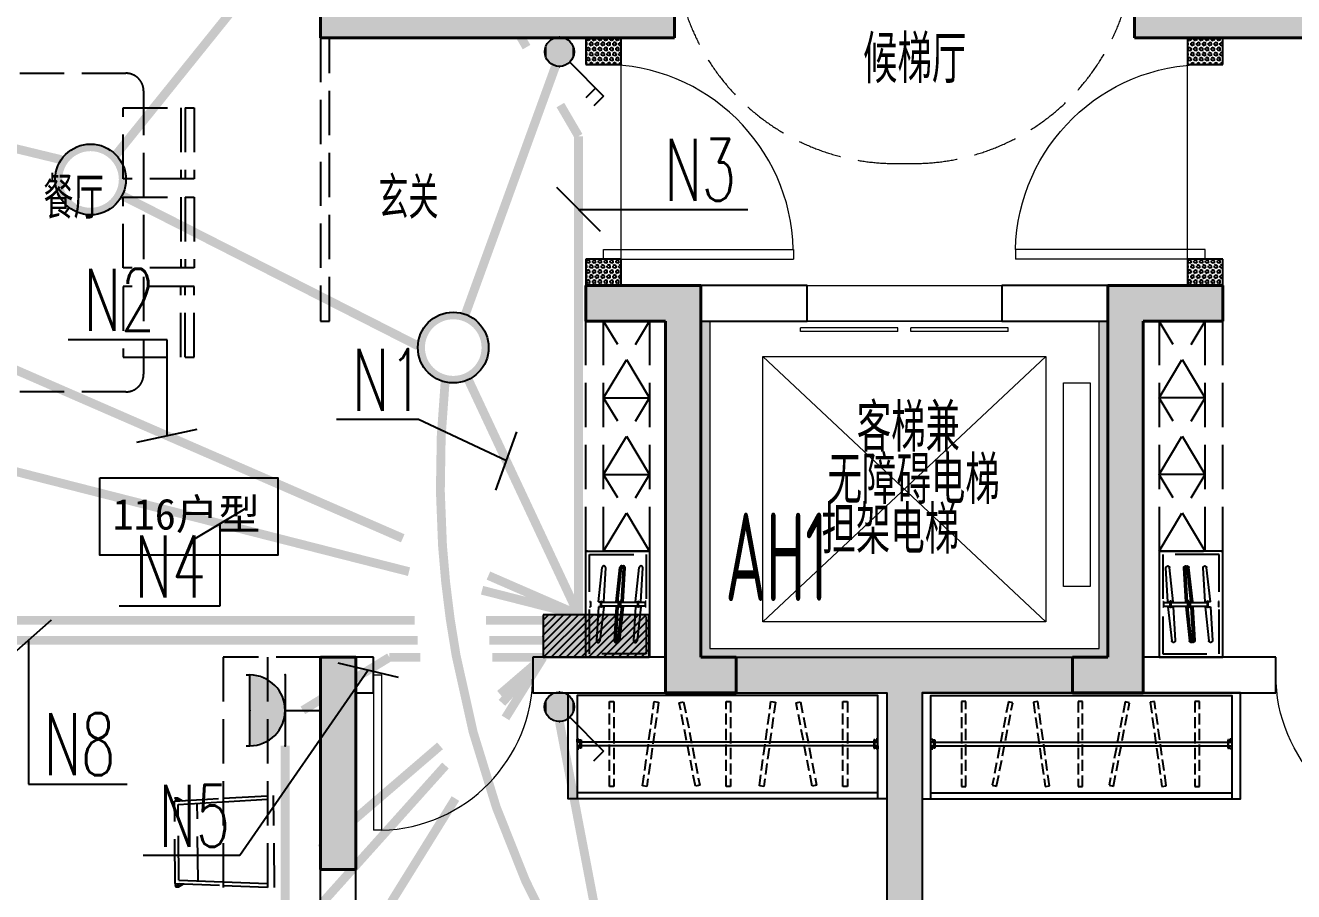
# Model space of a CAD drawing. Extents: x 3753737 to 4713801, y -857380 to 24339.
# Drawn here: x 4216645 to 4223813, y -734447 to -729552 of the extents above; entities that cross this region are included whole.
import ezdxf
from ezdxf.enums import TextEntityAlignment as Align

# ---------------------------------------------------------------- set-up
doc = ezdxf.new("R2010")
doc.units = 0
doc.header["$LTSCALE"] = 1000
doc.header["$MEASUREMENT"] = 0
for name, pattern in [('3.5方案汇报，与郭总、侯月琴确定户型_t8$0$高层_t8$0$DASH', [0.35, 0.25, -0.1]), ('A户型$0$DASH', [0.35, 0.25, -0.1]), ('DASH', [0.35, 0.25, -0.1])]:
    doc.linetypes.add(name, pattern=pattern)
doc.layers.get('0').update_dxf_attribs({"linetype": 'CONTINUOUS'})
for name, color, linetype in [('!!电气', 1, 'CONTINUOUS'), ('3.5方案汇报，与郭总、侯月琴确定户型_t8$0$高层_t8$0$LS-家具-LB', 8, 'CONTINUOUS'), ('5fur', 175, 'CONTINUOUS'), ('DIM-照明', 7, 'CONTINUOUS'), ('EQUIP-插座', 3, 'CONTINUOUS'), ('EQUIP-照明', 3, 'CONTINUOUS'), ('EQUIP-箱柜', 3, 'CONTINUOUS'), ('LS-家具-LB', 8, 'CONTINUOUS'), ('TEL_TEXT', 7, 'CONTINUOUS'), ('WALL', 252, 'CONTINUOUS'), ('WIRE-照明', 2, 'CONTINUOUS'), ('保温', 6, 'CONTINUOUS')]:
    doc.layers.add(name, color=color, linetype=linetype)
for name, color, linetype, lineweight in [('3.5方案汇报，与郭总、侯月琴确定户型_t8$0$STAIR', 2, 'CONTINUOUS', 18), ('COLUMN', 252, 'CONTINUOUS', 40), ('PUB_HATCH', 8, 'CONTINUOUS', 9), ('PUB_TEXT', 7, 'CONTINUOUS', 20), ('STAIR', 252, 'CONTINUOUS', 20), ('WINDOW', 146, 'CONTINUOUS', 20), ('填充', 251, 'CONTINUOUS', 5)]:
    doc.layers.add(name, color=color, linetype=linetype, lineweight=lineweight)
doc.styles.add('_TCH_LABEL', font='COMPLEX', dxfattribs={"bigfont": 'GBCBIG'})
doc.styles.add('_TEL_DIM', font='SIMPLEX', dxfattribs={"width": 0.8, "height": 3.5, "bigfont": 'HZTXT'})
doc.styles.get("Standard").update_dxf_attribs({"font": 'gbenor.shx', "bigfont": 'gbcbig.shx'})
doc.styles.add('黑体', font='simhei.ttf')
pattern_1 = [(90, (0, 0), (-16.49778, 1e-15), [9.525, -19.05]), (210, (0, 0), (8.24889, -14.2874966), [9.525, -19.05]), (150, (6e-16, 9.525), (-8.24889, -14.2874966), [9.525, -19.05])]

# ---------------------------------------------------------------- blocks, each defined once
blk = doc.blocks.new('GFDGFSDFGD')
at = {"layer": 'PUB_HATCH'}
for points in [[(429816.4, 372423.2), (429816.6, 372224), (431816.6, 372224), (431816.6, 372724), (431616.6, 372724), (431616.6, 372424), (430016.6, 372424)], [(436416.8, 372423.2), (436216.6, 372424), (434616.6, 372424), (434616.6, 372724), (434416.6, 372724), (434416.6, 372224), (436416.6, 372224)], [(431966.6, 370823.7), (431316.6, 370823.7), (431316.6, 370623.7), (431766.6, 370623.7), (431766.6, 368523.7), (432166.6, 368523.7), (432166.6, 368723.7), (431966.6, 368723.7)], [(434266.6, 370823.7), (434266.6, 368723.7), (434066.6, 368723.7), (434066.6, 368523.7), (434466.6, 368523.7), (434466.6, 370623.7), (434916.6, 370623.7), (434916.6, 370823.7)], [(429816.6, 368723.7), (429816.6, 367523.7), (430016.6, 367523.7), (430016.6, 368723.7)]]:
    blk.add_hatch(color=256, dxfattribs=at).paths.add_polyline_path(points)
at = {"layer": 'COLUMN', "color": 252}
for p, q in [((431816.6, 372224), (431816.6, 372724)), ((434416.6, 372724), (434416.6, 372224)), ((429816.4, 372423.2), (429816.6, 372224)), ((429816.6, 372224), (431816.6, 372224)), ((434416.6, 372224), (436416.6, 372224)), ((431966.6, 370823.7), (431316.6, 370823.7)), ((431316.6, 370823.7), (431316.6, 370623.7)), ((431966.6, 368723.7), (431966.6, 370823.7)), ((434266.6, 370823.7), (434266.6, 368723.7)), ((434916.6, 370823.7), (434266.6, 370823.7)), ((434916.6, 370623.7), (434916.6, 370823.7)), ((431316.6, 370623.7), (431766.6, 370623.7)), ((431766.6, 370623.7), (431766.6, 368523.7)), ((434466.6, 368523.7), (434466.6, 370623.7)), ((434466.6, 370623.7), (434916.6, 370623.7)), ((429816.6, 368723.7), (429816.6, 367523.7)), ((430016.6, 368723.7), (429816.6, 368723.7)), ((430016.6, 367523.7), (430016.6, 368723.7)), ((432166.6, 368723.7), (431966.6, 368723.7)), ((432166.6, 368523.7), (432166.6, 368723.7)), ((434266.6, 368723.7), (434066.6, 368723.7)), ((434066.6, 368723.7), (434066.6, 368523.7)), ((431766.6, 368523.7), (432166.6, 368523.7)), ((434066.6, 368523.7), (434466.6, 368523.7)), ((429816.6, 367523.7), (430016.6, 367523.7))]:
    blk.add_line(p, q, dxfattribs=at)
blk = doc.blocks.new('GDFGDGRD')
at = {"layer": '保温', "linetype": 'Continuous', "ltscale": 10}
h = blk.add_hatch(dxfattribs=at)
h.set_pattern_fill('HEX', color=251, scale=10, angle=90, style=0)
h.set_pattern_definition(pattern_1)
h.paths.add_polyline_path([(431316.6, 372073.7), (431516.6, 372073.7), (431516.7, 372223.7), (431316.7, 372223.7)])
h = blk.add_hatch(dxfattribs=at)
h.set_pattern_fill('HEX', color=251, scale=10, angle=90, style=0)
h.set_pattern_definition(pattern_1)
h.paths.add_polyline_path([(434916.6, 372073.7), (434716.6, 372073.7), (434716.5, 372223.7), (434916.5, 372223.7)])
h = blk.add_hatch(dxfattribs=at)
h.set_pattern_fill('HEX', color=251, scale=10, angle=90, style=0)
h.set_pattern_definition(pattern_1)
h.paths.add_polyline_path([(431316.6, 370823.7), (431516.6, 370823.7), (431516.7, 370973.7), (431316.7, 370973.7)])
h = blk.add_hatch(dxfattribs=at)
h.set_pattern_fill('HEX', color=251, scale=10, angle=90, style=0)
h.set_pattern_definition(pattern_1)
h.paths.add_polyline_path([(434916.6, 370823.7), (434716.6, 370823.7), (434716.5, 370973.7), (434916.5, 370973.7)])
h = blk.add_hatch(dxfattribs=at)
h.set_pattern_fill('HEX', color=251, scale=10, angle=90, style=0)
h.set_pattern_definition([(90, (-70765.891, -151624.736), (-16.49778, 1e-15), [9.525, -19.05]), (210, (-70765.891, -151624.736), (8.24889, -14.2874966), [9.525, -19.05]), (150, (-70765.891, -151615.211), (-8.24889, -14.2874966), [9.525, -19.05])])
h.paths.add_polyline_path([(434066.6, 368523.7), (434066.6, 368723.7), (432166.6, 368723.7), (432166.6, 368523.7)])
h = blk.add_hatch(dxfattribs=at)
h.set_pattern_fill('HEX', color=251, scale=10, angle=90, style=0)
h.set_pattern_definition([(90, (-70765.891, -152124.736), (-16.49778, 1e-15), [9.525, -19.05]), (210, (-70765.891, -152124.736), (8.24889, -14.2874966), [9.525, -19.05]), (150, (-70765.891, -152115.211), (-8.24889, -14.2874966), [9.525, -19.05])])
h.paths.add_polyline_path([(433016.7, 363923.7), (433216.7, 363923.7), (433216.7, 368523.7), (433016.7, 368523.7)])
blk = doc.blocks.new('FGDGDGRDGRRD')
at = {"color": 252}
for p, q in [((430034.8, 366458.3), (430034.8, 367058.3)), ((430034.8, 367058.3), (430394.6, 367058.3)), ((430034.8, 366458.3), (430034.8, 367058.3)), ((430034.8, 367058.3), (430394.6, 367058.3)), ((430394.6, 367058.3), (430394.6, 366458.3)), ((430394.6, 367058.3), (430394.6, 367058.3)), ((430394.6, 367058.3), (430394.6, 366458.3)), ((430394.6, 367058.3), (430394.6, 367058.3)), ((430394.6, 366458.3), (430034.8, 366458.3)), ((430394.6, 366458.3), (430034.8, 366458.3))]:
    blk.add_line(p, q, dxfattribs=at)
at = {"layer": '5fur', "color": 252, "linetype": 'A户型$0$DASH'}
for p, q in [((428585, 369958.6), (428534.8, 369958.6)), ((428534.8, 369958.6), (428534.8, 368358.3)), ((428585, 369958.6), (428534.8, 369958.6)), ((428534.8, 369958.6), (428534.8, 368358.3)), ((428585, 368358.3), (428585, 369958.6)), ((428585, 368358.3), (428585, 369958.6)), ((426834.8, 369758.3), (427434.8, 369758.3)), ((426834.8, 369758.3), (427434.8, 369758.3)), ((427534.8, 369658.3), (427534.8, 368058.3)), ((427534.8, 369658.3), (427534.8, 368058.3)), ((427420, 369162.7), (427420, 369562.7)), ((427420, 369562.7), (427820, 369562.7)), ((427420, 369162.7), (427420, 369562.7)), ((427420, 369562.7), (427820, 369562.7)), ((427745, 369562.7), (427745, 369162.7)), ((427745, 369562.7), (427745, 369162.7)), ((427770, 369562.7), (427770, 369162.7)), ((427770, 369562.7), (427770, 369162.7)), ((427820, 369562.7), (427820, 369162.7)), ((427820, 369562.7), (427820, 369162.7)), ((427820, 369162.7), (427420, 369162.7)), ((427820, 369162.7), (427420, 369162.7)), ((427420, 368658.3), (427420, 369058.3)), ((427420, 369058.3), (427820, 369058.3)), ((427420, 368658.3), (427420, 369058.3)), ((427420, 369058.3), (427820, 369058.3)), ((427745, 369058.3), (427745, 368658.3)), ((427745, 369058.3), (427745, 368658.3)), ((427770, 369058.3), (427770, 368658.3)), ((427770, 369058.3), (427770, 368658.3)), ((427820, 369058.3), (427820, 368658.3)), ((427820, 369058.3), (427820, 368658.3)), ((427820, 368658.3), (427420, 368658.3)), ((427820, 368658.3), (427420, 368658.3)), ((427420, 368553.8), (427420, 368153.8)), ((427820, 368553.8), (427420, 368553.8)), ((427420, 368553.8), (427420, 368153.8)), ((427820, 368553.8), (427420, 368553.8)), ((427745, 368153.8), (427745, 368553.8)), ((427745, 368153.8), (427745, 368553.8)), ((427770, 368153.8), (427770, 368553.8)), ((427770, 368153.8), (427770, 368553.8)), ((427820, 368153.8), (427820, 368553.8)), ((427820, 368153.8), (427820, 368553.8)), ((428534.8, 368358.3), (428585, 368358.3)), ((428534.8, 368358.3), (428585, 368358.3)), ((430034.8, 368358.3), (430394.6, 368358.3)), ((430034.8, 367058.3), (430034.8, 368358.3)), ((430034.8, 368358.3), (430394.6, 368358.3)), ((430034.8, 367058.3), (430034.8, 368358.3)), ((430134.8, 368358.3), (430394.6, 368358.3)), ((430134.8, 367058.3), (430134.8, 368358.3)), ((430134.8, 367925), (430394.6, 368358.3)), ((430394.6, 367925), (430134.8, 368358.3)), ((430134.8, 368358.3), (430394.6, 368358.3)), ((430134.8, 367058.3), (430134.8, 368358.3)), ((430134.8, 367925), (430394.6, 368358.3)), ((430394.6, 367925), (430134.8, 368358.3)), ((430394.6, 368358.3), (430394.6, 367058.3)), ((430394.6, 368358.3), (430394.6, 367058.3)), ((430394.6, 368358.3), (430394.6, 367058.3)), ((430394.6, 368358.3), (430394.6, 367058.3)), ((427420, 368153.8), (427820, 368153.8)), ((427420, 368153.8), (427820, 368153.8)), ((427434.8, 367958.3), (426834.8, 367958.3)), ((427434.8, 367958.3), (426834.8, 367958.3)), ((430134.8, 367925), (430394.6, 367925)), ((430394.6, 367491.7), (430134.8, 367925)), ((430134.8, 367491.7), (430394.6, 367925)), ((430134.8, 367925), (430394.6, 367925)), ((430394.6, 367491.7), (430134.8, 367925)), ((430134.8, 367491.7), (430394.6, 367925)), ((430134.8, 367491.7), (430394.6, 367491.7)), ((430134.8, 367058.3), (430394.6, 367491.7)), ((430394.6, 367058.3), (430134.8, 367491.7)), ((430134.8, 367491.7), (430394.6, 367491.7)), ((430134.8, 367058.3), (430394.6, 367491.7)), ((430394.6, 367058.3), (430134.8, 367491.7)), ((430394.6, 367058.3), (430034.8, 367058.3)), ((430394.6, 367058.3), (430034.8, 367058.3)), ((430034.8, 366458.3), (430034.8, 367058.3)), ((430034.8, 367058.3), (430394.6, 367058.3)), ((430034.8, 366458.3), (430034.8, 367058.3)), ((430034.8, 367058.3), (430394.6, 367058.3)), ((430054.8, 366478.3), (430054.8, 367038.3)), ((430054.8, 367038.3), (430374.6, 367038.3)), ((430054.8, 366478.3), (430054.8, 367038.3)), ((430054.8, 367038.3), (430374.6, 367038.3)), ((430394.6, 367058.3), (430134.8, 367058.3)), ((430394.6, 367058.3), (430134.8, 367058.3)), ((430374.6, 367038.3), (430374.6, 366478.3)), ((430374.6, 367038.3), (430374.6, 366478.3)), ((430394.6, 367058.3), (430394.6, 366458.3)), ((430394.6, 367058.3), (430394.6, 366458.3)), ((430105.1, 366772.6), (430126.4, 366965.3)), ((430105.1, 366772.6), (430126.4, 366965.3)), ((430135.1, 366772.6), (430146.4, 366963.8)), ((430135.1, 366772.6), (430146.4, 366963.8)), ((430205.1, 366772.6), (430226.4, 366965.3)), ((430205.1, 366772.6), (430226.4, 366965.3)), ((430214.9, 366772.6), (430236.2, 366965.3)), ((430214.9, 366772.6), (430236.2, 366965.3)), ((430235.1, 366772.6), (430246.4, 366963.8)), ((430235.1, 366772.6), (430246.4, 366963.8)), ((430244.9, 366772.6), (430256.2, 366963.8)), ((430244.9, 366772.6), (430256.2, 366963.8)), ((430314.9, 366772.6), (430336.2, 366965.3)), ((430314.9, 366772.6), (430336.2, 366965.3)), ((430344.9, 366772.6), (430356.2, 366963.8)), ((430344.9, 366772.6), (430356.2, 366963.8)), ((430054.8, 366773.6), (430059.8, 366773.6)), ((430054.8, 366773.6), (430059.8, 366773.6)), ((430054.8, 366743.1), (430059.8, 366743.1)), ((430054.8, 366743.1), (430059.8, 366743.1)), ((430059.8, 366773.6), (430059.8, 366743.1)), ((430059.8, 366773.6), (430059.8, 366743.1)), ((430369.6, 366768.6), (430059.8, 366768.6)), ((430369.6, 366768.6), (430059.8, 366768.6)), ((430369.6, 366748.1), (430059.8, 366748.1)), ((430369.6, 366748.1), (430059.8, 366748.1)), ((430105.1, 366744), (430093.9, 366552.9)), ((430105.1, 366744), (430093.9, 366552.9)), ((430105.1, 366772.6), (430118.1, 366772.6)), ((430105.1, 366772.6), (430118.1, 366772.6)), ((430118.1, 366744), (430105.1, 366744)), ((430118.1, 366744), (430105.1, 366744)), ((430135.1, 366744), (430113.8, 366551.4)), ((430135.1, 366744), (430113.9, 366551.4)), ((430118.1, 366775.6), (430122.1, 366775.6)), ((430118.1, 366741), (430118.1, 366775.6)), ((430118.1, 366775.6), (430122.1, 366775.6)), ((430118.1, 366741), (430118.1, 366775.6)), ((430122.1, 366741), (430118.1, 366741)), ((430122.1, 366741), (430118.1, 366741)), ((430122.1, 366741), (430122.1, 366775.6)), ((430122.1, 366741), (430122.1, 366775.6)), ((430122.1, 366772.6), (430135.1, 366772.6)), ((430122.1, 366772.6), (430135.1, 366772.6)), ((430135.1, 366744), (430122.1, 366744)), ((430135.1, 366744), (430122.1, 366744)), ((430205.1, 366744), (430193.9, 366552.9)), ((430205.1, 366744), (430193.9, 366552.9)), ((430214.9, 366744), (430203.7, 366552.9)), ((430214.9, 366744), (430203.7, 366552.9)), ((430205.1, 366772.6), (430218.1, 366772.6)), ((430205.1, 366772.6), (430218.1, 366772.6)), ((430218.1, 366744), (430205.1, 366744)), ((430218.1, 366744), (430205.1, 366744)), ((430235.1, 366744), (430213.8, 366551.4)), ((430235.1, 366744), (430213.9, 366551.4)), ((430214.9, 366772.6), (430227.9, 366772.6)), ((430214.9, 366772.6), (430227.9, 366772.6)), ((430227.9, 366744), (430214.9, 366744)), ((430227.9, 366744), (430214.9, 366744)), ((430218.1, 366775.6), (430222.1, 366775.6)), ((430218.1, 366741), (430218.1, 366775.6)), ((430218.1, 366775.6), (430222.1, 366775.6)), ((430218.1, 366741), (430218.1, 366775.6)), ((430222.1, 366741), (430218.1, 366741)), ((430222.1, 366741), (430218.1, 366741)), ((430222.1, 366741), (430222.1, 366775.6)), ((430222.1, 366741), (430222.1, 366775.6)), ((430222.1, 366772.6), (430235.1, 366772.6)), ((430222.1, 366772.6), (430235.1, 366772.6)), ((430235.1, 366744), (430222.1, 366744)), ((430235.1, 366744), (430222.1, 366744)), ((430244.9, 366744), (430223.6, 366551.4)), ((430244.9, 366744), (430223.7, 366551.4)), ((430227.9, 366775.6), (430231.9, 366775.6)), ((430227.9, 366741), (430227.9, 366775.6)), ((430227.9, 366775.6), (430231.9, 366775.6)), ((430227.9, 366741), (430227.9, 366775.6)), ((430231.9, 366741), (430227.9, 366741)), ((430231.9, 366741), (430227.9, 366741)), ((430231.9, 366741), (430231.9, 366775.6)), ((430231.9, 366741), (430231.9, 366775.6)), ((430231.9, 366772.6), (430244.9, 366772.6)), ((430231.9, 366772.6), (430244.9, 366772.6)), ((430244.9, 366744), (430231.9, 366744)), ((430244.9, 366744), (430231.9, 366744)), ((430314.9, 366744), (430303.7, 366552.9)), ((430314.9, 366744), (430303.7, 366552.9)), ((430314.9, 366772.6), (430327.9, 366772.6)), ((430314.9, 366772.6), (430327.9, 366772.6)), ((430327.9, 366744), (430314.9, 366744)), ((430327.9, 366744), (430314.9, 366744)), ((430344.9, 366744), (430323.6, 366551.4)), ((430344.9, 366744), (430323.7, 366551.4)), ((430327.9, 366775.6), (430331.9, 366775.6)), ((430327.9, 366741), (430327.9, 366775.6)), ((430327.9, 366775.6), (430331.9, 366775.6)), ((430327.9, 366741), (430327.9, 366775.6)), ((430331.9, 366741), (430327.9, 366741)), ((430331.9, 366741), (430327.9, 366741)), ((430331.9, 366741), (430331.9, 366775.6)), ((430331.9, 366741), (430331.9, 366775.6)), ((430331.9, 366772.6), (430344.9, 366772.6)), ((430331.9, 366772.6), (430344.9, 366772.6)), ((430344.9, 366744), (430331.9, 366744)), ((430344.9, 366744), (430331.9, 366744)), ((430374.6, 366773.6), (430369.6, 366773.6)), ((430374.6, 366773.6), (430369.6, 366773.6)), ((430369.6, 366773.6), (430369.6, 366743.1)), ((430369.6, 366773.6), (430369.6, 366743.1)), ((430374.6, 366743.1), (430369.6, 366743.1)), ((430374.6, 366743.1), (430369.6, 366743.1)), ((428534.8, 366458.3), (427984.8, 366458.3)), ((427984.8, 366458.3), (427984.8, 363458.3)), ((428234.8, 366458.3), (428234.8, 363458.3)), ((428534.8, 363458.3), (428534.8, 366458.3)), ((430394.6, 366458.3), (430034.8, 366458.3)), ((430394.6, 366458.3), (430034.8, 366458.3)), ((430374.6, 366478.3), (430054.8, 366478.3)), ((430374.6, 366478.3), (430054.8, 366478.3)), ((427709.2, 365664.3), (427726.5, 365664.5)), ((427709.2, 365664.3), (427737.5, 365646.7)), ((427726.5, 365664.5), (427756.5, 365647.8)), ((427984.8, 365661.4), (428269.5, 365678.2)), ((428274.6, 365158.1), (428269.5, 365678.2)), ((427709.3, 365650.7), (427716.2, 365645.4)), ((427709.4, 365645), (427984.8, 365661.4)), ((427713.9, 365180.3), (427709.4, 365645)), ((427729.6, 365626.2), (427984.8, 365641.3)), ((427733.7, 365199.5), (427729.6, 365626.2)), ((427842.2, 365195.2), (427837.9, 365632.6)), ((427984.8, 365641.3), (428269.7, 365658.2)), ((427713.9, 365180.3), (427984.8, 365169.6)), ((427714, 365174.6), (427720.8, 365180)), ((427714, 365174.6), (427714.1, 365161)), ((427714.1, 365161), (427742, 365179.2)), ((427714.1, 365161), (427731.4, 365161.2)), ((427731.4, 365161.2), (427761.1, 365178.4)), ((427733.7, 365199.5), (427984.8, 365189.6)), ((427984.8, 365189.6), (428274.4, 365178.1)), ((427984.8, 365169.6), (428274.6, 365158.1))]:
    blk.add_line(p, q, dxfattribs=at)
for centre, radius, start, end in [((427434.8, 369658.3), 100, 0, 90), ((427434.8, 369658.3), 100, 0, 90), ((427434.8, 368058.3), 100, 270, 0), ((427434.8, 368058.3), 100, 270, 0), ((430136.4, 366964.3), 10, 356.96059, 174.28941), ((430136.4, 366964.3), 10, 356.96059, 174.28941), ((430236.4, 366964.3), 10, 356.96059, 174.28941), ((430236.4, 366964.3), 10, 356.96059, 174.28941), ((430246.2, 366964.3), 10, 356.96059, 174.28941), ((430246.2, 366964.3), 10, 356.96059, 174.28941), ((430346.2, 366964.3), 10, 356.96059, 174.28941), ((430346.2, 366964.3), 10, 356.96059, 174.28941), ((430103.9, 366552.3), 10, 176.96059, 354.28941), ((430103.9, 366552.3), 10, 176.96059, 354.28941), ((430203.9, 366552.3), 10, 176.96059, 354.28941), ((430203.9, 366552.3), 10, 176.96059, 354.28941), ((430213.7, 366552.3), 10, 176.96059, 354.28941), ((430213.7, 366552.3), 10, 176.96059, 354.28941), ((430313.7, 366552.3), 10, 176.96059, 354.28941), ((430313.7, 366552.3), 10, 176.96059, 354.28941)]:
    blk.add_arc(centre, radius, start, end, dxfattribs=at)
blk = doc.blocks.new('*U272')
at = {"layer": '3.5方案汇报，与郭总、侯月琴确定户型_t8$0$高层_t8$0$LS-家具-LB'}
for p, q in [((50, -280), (50, -263.4)), ((50, -263.4), (60.2, -263.4)), ((67.8, -280), (50, -280)), ((50, -280), (67.8, -280)), ((60.2, -280), (50, -280)), ((60.2, -263.4), (60.2, -280)), ((67.8, -313.4), (67.8, -267.1)), ((67.8, -267.1), (72.2, -267.1)), ((72.1, -280), (1727.8, -280)), ((72.2, -267.1), (72.2, -313.4)), ((1727.8, -267.1), (1727.8, -313.4)), ((1732.2, -267.1), (1727.8, -267.1)), ((1732.2, -313.4), (1732.2, -267.1)), ((1732.2, -280), (1750, -280)), ((1739.8, -263.4), (1739.8, -280)), ((1750, -263.4), (1739.8, -263.4)), ((1739.8, -280), (1750, -280)), ((1750, -280), (1750, -263.4)), ((67.8, -300.5), (50, -300.5)), ((50, -300.5), (67.8, -300.5)), ((50, -300.5), (50, -317.1)), ((60.2, -300.5), (50, -300.5)), ((50, -317.1), (60.2, -317.1)), ((60.2, -317.1), (60.2, -300.5)), ((72.2, -313.4), (67.8, -313.4)), ((72.1, -300.5), (1727.8, -300.5)), ((1727.8, -313.4), (1732.2, -313.4)), ((1732.2, -300.5), (1750, -300.5)), ((1739.8, -300.5), (1750, -300.5)), ((1739.8, -317.1), (1739.8, -300.5)), ((1750, -317.1), (1739.8, -317.1)), ((1750, -300.5), (1750, -317.1)), ((50, -565), (1750, -565)), ((50, -600), (1750, -600))]:
    blk.add_line(p, q, dxfattribs=at)
blk.add_lwpolyline([(50, -600), (50, -15), (1750, -15), (1750, -600), (1800, -600), (1800, 0), (0, 0), (0, -600), (50, -600)], dxfattribs=at)
at = {"layer": '3.5方案汇报，与郭总、侯月琴确定户型_t8$0$高层_t8$0$LS-家具-LB', "color": 251, "linetype": '3.5方案汇报，与郭总、侯月琴确定户型_t8$0$高层_t8$0$DASH', "ltscale": 0.25}
for points in [[(222.1, -50), (222.1, -530), (247.1, -530), (247.1, -50)], [(487.6, -52), (397, -523.3), (421.5, -528), (512.2, -56.7)], [(629.3, -54), (695, -529.5), (719.7, -526), (654.1, -50.5)], [(882.1, -50), (882.1, -530), (907.1, -530), (907.1, -50)], [(1147.6, -52), (1057, -523.3), (1081.5, -528), (1172.2, -56.7)], [(1289.3, -54), (1355, -529.5), (1379.7, -526), (1314.1, -50.5)], [(1542.1, -50), (1542.1, -530), (1567.1, -530), (1567.1, -50)]]:
    blk.add_lwpolyline(points, close=True, dxfattribs=at)
blk = doc.blocks.new('$DorLib2D$00000001')
for p, q in [((0.45, 0.975), (0.5, 0.975)), ((0.45, 0), (0.45, 0.975)), ((0.5, 0), (0.5, 0.975)), ((0.5, 0), (0.45, 0))]:
    blk.add_line(p, q)
at = {"lineweight": 13}
blk.add_arc((0.475, 0), 0.975, 91.46928, 180, dxfattribs=at)
blk = doc.blocks.new('$DORLIB2D$00000127')
at = {"color": 0}
for points in [[(-0.5333, 0.7949), (-0.5333, 0.6904)], [(-0.0333, 0.7949), (-0.5333, 0.7949)], [(-0.0333, 0.7949), (-0.0333, 0.6904)], [(0.5333, 0.7949), (0.0333, 0.7949)], [(0.0333, 0.7949), (0.0333, 0.6904)], [(0.5333, 0.7949), (0.5333, 0.6904)], [(-0.0333, 0.6904), (-0.5333, 0.6904)], [(0.5333, 0.6904), (0.0333, 0.6904)], [(0.5, 0.5), (-0.5, 0.5)]]:
    blk.add_lwpolyline(points, dxfattribs=at)
blk = doc.blocks.new('A$C1C403CBE')
at = {"layer": '填充'}
h = blk.add_hatch(dxfattribs=at)
h.set_pattern_fill('隔热材料02', color=252, scale=100, style=0)
h.set_pattern_definition([(0, (-1161708.397, -603838.627), (0, 50), []), (0, (-1161708.397, -603821.96), (0, 50), []), (270, (-1161664.656, -603813.33), (50, -9e-15), [5.01775, -44.98225]), (270, (-1161702.115, -603813.33), (50, -9e-15), [5.01775, -44.98225]), (90, (-1161676.603, -603847.26), (-50, 3e-15), [5.01775, -44.98225]), (90, (-1161690.17, -603847.26), (-50, 3e-15), [5.01775, -44.98225]), (180, (-1161658.373, -603855.294), (-6e-15, -50), [50.02425, 0.02425]), (135, (-1161672.33, -603852.785), (3e-15, 49.99987405), [4.268, -66.44275]), (116.56505, (-1161625.348, -603849.767), (0.00011283, 49.99993342), [2.805, -108.9985]), (116.56505, (-1161675.348, -603849.767), (0.00011283, 49.99993342), [2.805, -108.9985]), (153.43495, (-1161617.313, -603855.294), (-0.0001128, 49.9999334), [5.61, -106.1935]), (153.43495, (-1161667.313, -603855.294), (-0.0001128, 49.9999334), [5.61, -106.1935]), (63.43495, (-1161626.603, -603842.24), (-0.00011283, 49.99993342), [26.714, -85.0895]), (63.43495, (-1161676.603, -603842.24), (-0.00011283, 49.99993342), [26.714, -85.0895]), (116.56505, (-1161614.656, -603813.33), (0.00011283, 49.99993342), [2.805, -108.9985]), (116.56505, (-1161664.656, -603813.33), (0.00011283, 49.99993342), [2.805, -108.9985]), (135, (-1161665.91, -603810.82), (3e-15, 49.99987405), [4.268, -66.44275]), (153.43495, (-1161618.93, -603807.803), (-0.0001128, 49.9999334), [5.61, -106.1935]), (153.43495, (-1161668.93, -603807.803), (-0.0001128, 49.9999334), [5.61, -106.1935]), (45, (-1161700.86, -603810.82), (0, 49.99987405), [4.268, -66.44275]), (63.43495, (-1161652.115, -603813.33), (-0.00011283, 49.99993342), [2.805, -108.9985]), (63.43495, (-1161702.115, -603813.33), (-0.00011283, 49.99993342), [2.805, -108.9985]), (26.56505, (-1161647.842, -603807.803), (0.0001128, 49.9999334), [5.61, -106.1935]), (26.56505, (-1161697.842, -603807.803), (0.0001128, 49.9999334), [5.61, -106.1935]), (116.56505, (-1161640.168, -603842.24), (0.00011283, 49.99993342), [26.714, -85.0895]), (116.56505, (-1161690.168, -603842.24), (0.00011283, 49.99993342), [26.714, -85.0895]), (45, (-1161694.44, -603852.785), (0, 49.99987405), [4.268, -66.44275]), (63.43495, (-1161641.422, -603849.767), (-0.00011283, 49.99993342), [2.805, -108.9985]), (63.43495, (-1161691.422, -603849.767), (-0.00011283, 49.99993342), [2.805, -108.9985]), (26.56505, (-1161649.46, -603855.294), (0.0001128, 49.9999334), [5.61, -106.1935]), (26.56505, (-1161699.46, -603855.294), (0.0001128, 49.9999334), [5.61, -106.1935])])
h.paths.add_polyline_path([(13600, 6800), (13650, 6800), (13650, 4900), (11350, 4900), (11350, 6800), (11400, 6800), (11400, 4950), (13600, 4950)])
at = {"color": 252}
blk.add_lwpolyline([(7952.9, 5913.6), (8958.9, 5913.6), (8958.9, 5477.6), (7952.9, 5477.6)], close=True, dxfattribs=at)
at = {"layer": '3.5方案汇报，与郭总、侯月琴确定户型_t8$0$STAIR', "color": 252}
for p, q in [((13300, 6600), (11700, 5100)), ((11700, 6600), (13300, 5100))]:
    blk.add_line(p, q, dxfattribs=at)
for points in [[(11700, 5100), (11700, 6600), (13300, 6600), (13300, 5100)], [(13400, 5300), (13400, 6450), (13550, 6450), (13550, 5300)]]:
    blk.add_lwpolyline(points, close=True, dxfattribs=at)
at = {"layer": 'STAIR', "color": 252, "linetype": 'DASH'}
blk.add_lwpolyline([(11200, 8940, 0.414214), (12450, 7690), (12550, 7690, 0.414214), (13800, 8940)], format="xyb", dxfattribs=at)
at = {"layer": 'WALL', "color": 252}
for p, q in [((9200, 8400), (9200, 9000)), ((11200, 8400), (11200, 8500)), ((13800, 8500.3), (13800, 8400.3)), ((10700, 8400), (9200, 8400)), ((10700, 8400), (10700, 8250)), ((10900, 8250), (10900, 8400)), ((11000, 8400), (10900, 8400)), ((11000, 8400), (11000, 8400)), ((11000, 8400), (11200, 8400)), ((14000, 8400.3), (13800, 8400.3)), ((14000, 8400.2), (14000, 8400.3)), ((14000, 8400.2), (14100, 8400.1)), ((14100, 8400.1), (14100, 8250)), ((14300, 8250), (14300, 8400)), ((14300, 8400), (15800, 8400)), ((10700, 8250), (10900, 8250)), ((14100, 8250), (14300, 8250)), ((10900, 7150), (10700, 7150)), ((10700, 7150), (10700, 6800)), ((10900, 7000), (10900, 7150)), ((14300, 7150), (14100, 7150)), ((14100, 7150), (14100, 7000)), ((14300, 6800), (14300, 7150)), ((10900, 7000), (11250, 7000)), ((11950, 7000), (11250, 7000)), ((11950, 6800), (11950, 7000)), ((13750, 7000), (13050, 7000)), ((13050, 7000), (13050, 6800)), ((13750, 7000), (14100, 7000)), ((10700, 6800), (11150, 6800)), ((11150, 4900), (11150, 6800)), ((11350, 4900), (11350, 6800)), ((11350, 6800), (11950, 6800)), ((13050, 6800), (13650, 6800)), ((13650, 6800), (13650, 4900)), ((13850, 6800), (13850, 4900)), ((13850, 6800), (14300, 6800)), ((9200, 1900), (9200, 4900)), ((9500, 4900), (9200, 4900)), ((9500, 4700), (9500, 4900)), ((11150, 4900), (10400, 4900)), ((10400, 4900), (10400, 4700)), ((11350, 4900), (12500, 4900)), ((12500, 4900), (13650, 4900)), ((14600, 4900), (13850, 4900)), ((14600, 4700), (14600, 4900)), ((9400, 1800), (9400, 4700)), ((9400, 4700), (9500, 4700)), ((10400, 4700), (11250, 4700)), ((11250, 4700), (12400, 4700)), ((12400, 4700), (12400, 100)), ((12600, 4700), (12600, 100)), ((12600, 4700), (13750, 4700)), ((13750, 4700), (14600, 4700))]:
    blk.add_line(p, q, dxfattribs=at)
at = {"layer": 'WINDOW', "color": 252}
for p, q in [((10900, 7150), (10900, 8250)), ((14100, 7150), (14100, 8250)), ((11950, 7000), (13050, 7000)), ((11950, 6800), (13050, 6800))]:
    blk.add_line(p, q, dxfattribs=at)
at = {"layer": '填充', "color": 252}
blk.add_lwpolyline([(13600, 6800), (13650, 6800), (13650, 4900), (11350, 4900), (11350, 6800), (11400, 6800), (11400, 4950), (13600, 4950)], close=True, dxfattribs=at)
at = {"color": 252}
for name in ['GFDGFSDFGD', 'GDFGDGRD']:
    blk.add_blockref(name, (-420616.6, -363823.7), dxfattribs=at)
blk.add_blockref('FGDGDGRDGRRD', (-419334.8, -361558.3))
at = {"xscale": -1}
blk.add_blockref('FGDGDGRDGRRD', (444334.8, -361558.3), dxfattribs=at)
at = {"layer": 'LS-家具-LB', "xscale": -1}
blk.add_blockref('*U272', (12400, 4700), dxfattribs=at)
at = {"layer": 'LS-家具-LB'}
blk.add_blockref('*U272', (12600, 4700), dxfattribs=at)
at = {"layer": 'WINDOW', "color": 252}
for p, xscale, yscale, zscale, rotation in [((10800, 7700), -1100, -1100, -1100, 90.00000000947153), ((14200, 7700), -1100, 1100, -1100, 89.99999999052845), ((9950, 4800), 900, 900, 900, 179.9999999988986), ((15050, 4800), 900, -900, 900, 1.101422729913818e-09)]:
    blk.add_blockref('$DorLib2D$00000001', p, dxfattribs=dict(at, xscale=xscale, yscale=yscale, zscale=zscale, rotation=rotation))
at = {"layer": 'WINDOW', "color": 252, "xscale": 1100, "yscale": -200, "zscale": 1100}
blk.add_blockref('$DORLIB2D$00000127', (12500, 6900), dxfattribs=at)
at = {"color": 252, "style": '黑体'}
blk.add_text('116户型', height=175, dxfattribs=at).set_placement((8025, 5621.5))
at = {"layer": 'PUB_TEXT', "color": 252}
for s, height, p in [('候梯厅', 270.07, (12266.3, 8144.4)), ('餐厅', 236.31, (7633.5, 7377.8)), ('玄关', 236.31, (9526.7, 7377.8)), ('客梯兼', 270.07, (12230.9, 6062.1)), ('无障碍电梯', 270.07, (12066.3, 5766.3)), ('担架电梯', 270.07, (12031.9, 5484.8))]:
    blk.add_text(s, height=height, dxfattribs=at).set_placement(p)
blk = doc.blocks.new('$equip$00001150')
at = {"const_width": 0.1}
blk.add_lwpolyline([(-0.45, 0, 1), (0.45, 0, 1)], format="xyb", close=True, dxfattribs=at)
blk.add_circle((0, 0), 0.5)
at = {"flags": 9}
blk.add_attdef('A', (0, 0), '', height=0.00002, dxfattribs=at)
blk = doc.blocks.new('$equip$00001237')
for p, q in [((-0.5, 1.05), (-0.5, 1)), ((-0.5, 1), (0.5, 1)), ((0.5, 1.05), (0.5, 1)), ((0.5, 0.5), (-0.5, 0.5)), ((0, 0.5), (0, 0))]:
    blk.add_line(p, q)
blk.add_arc((0, 1), 0.5, 180, 0)
for p in [(0, 1), (-0.5, 0.5), (0.5, 0.5), (0, 0)]:
    blk.add_point(p)
for points in [[(0.433, 0.75), (-0.433, 0.75), (0.5, 1), (-0.5, 1)], [(0.25, 0.567), (-0.25, 0.567), (0.433, 0.75), (-0.433, 0.75)], [(0, 0.5), (0, 0.5), (0.25, 0.567), (-0.25, 0.567)]]:
    blk.add_solid(points)
at = {"flags": 9}
blk.add_attdef('A', (0, 0), '', height=0.00002, dxfattribs=at)
blk = doc.blocks.new('$equip$00001962')
for p, q in [((0.147, 0.356), (0.625, 0.833)), ((0.625, 0.833), (0.766, 0.692))]:
    blk.add_line(p, q)
blk.add_circle((0, 0.208), 0.208)
for p in [(0, 0.417), (-0.208, 0.208), (0.208, 0.208), (0, 0)]:
    blk.add_point(p)
for points in [[(-0.104, 0.389), (0.104, 0.389), (-0.18, 0.313), (0.18, 0.313)], [(0, 0.417), (0, 0.417), (-0.104, 0.389), (0.104, 0.389)], [(-0.18, 0.313), (0.18, 0.313), (-0.208, 0.208), (0.208, 0.208)], [(-0.18, 0.104), (0.18, 0.104), (-0.208, 0.208), (0.208, 0.208)], [(-0.104, 0.028), (0.104, 0.028), (-0.18, 0.104), (0.18, 0.104)], [(0, 0), (0, 0), (-0.104, 0.028), (0.104, 0.028)]]:
    blk.add_solid(points)
at = {"layer": 'TEL_TEXT', "style": '_TEL_DIM', "flags": 1}
blk.add_attdef('A', text='', height=0.00002, dxfattribs=at).set_placement((0, 0), align=Align.MIDDLE_CENTER)
blk = doc.blocks.new('$equip$00001963')
for p, q in [((0.147, 0.356), (0.625, 0.833)), ((0.512, 0.72), (0.653, 0.579)), ((0.625, 0.833), (0.766, 0.692))]:
    blk.add_line(p, q)
blk.add_circle((0, 0.208), 0.208)
for p in [(0, 0.417), (-0.208, 0.208), (0.208, 0.208), (0, 0)]:
    blk.add_point(p)
for points in [[(-0.104, 0.389), (0.104, 0.389), (-0.18, 0.313), (0.18, 0.313)], [(0, 0.417), (0, 0.417), (-0.104, 0.389), (0.104, 0.389)], [(-0.18, 0.313), (0.18, 0.313), (-0.208, 0.208), (0.208, 0.208)], [(-0.18, 0.104), (0.18, 0.104), (-0.208, 0.208), (0.208, 0.208)], [(-0.104, 0.028), (0.104, 0.028), (-0.18, 0.104), (0.18, 0.104)], [(0, 0), (0, 0), (-0.104, 0.028), (0.104, 0.028)]]:
    blk.add_solid(points)
at = {"layer": 'TEL_TEXT', "style": '_TEL_DIM', "flags": 1}
blk.add_attdef('A', text='', height=0.00002, dxfattribs=at).set_placement((0, 0), align=Align.MIDDLE_CENTER)
blk = doc.blocks.new('*X7')
at = {"color": 0}
for p, q in [((-250, 32.8), (-82.8, 200)), ((-250, 68.2), (-118.2, 200)), ((-250, 103.6), (-153.6, 200)), ((-250, 138.9), (-188.9, 200)), ((-250, 174.3), (-224.3, 200)), ((-247.5, 0), (-47.5, 200)), ((-212.1, 0), (-12.1, 200)), ((-176.8, 0), (23.2, 200)), ((-141.4, 0), (58.6, 200)), ((-106.1, 0), (93.9, 200)), ((-70.7, 0), (129.3, 200)), ((-35.4, 0), (164.6, 200)), ((0, 0), (200, 200)), ((35.4, 0), (235.4, 200)), ((70.7, 0), (250, 179.3)), ((106.1, 0), (250, 143.9)), ((141.4, 0), (250, 108.6)), ((176.8, 0), (250, 73.2)), ((212.1, 0), (250, 37.9)), ((247.5, 0), (250, 2.5))]:
    blk.add_line(p, q, dxfattribs=at)
blk = doc.blocks.new('$equip$00001421')
for p, q in [((0.75, 0.6), (-0.75, 0.6)), ((-0.75, 0.6), (-0.75, 0)), ((0.75, 0), (0.75, 0.6)), ((-0.75, 0), (0.75, 0))]:
    blk.add_line(p, q)
at = {"const_width": 0.6}
blk.add_lwpolyline([(-0.75, 0.3), (0.75, 0.3)], dxfattribs=at)
for p in [(0, 0.6), (-0.75, 0.3), (0.75, 0.3), (0, 0)]:
    blk.add_point(p)
at = {"xscale": 0.00300000000061118, "yscale": 0.00300000000061118, "zscale": 0.00300000000061118}
blk.add_blockref('*X7', (0, 0), dxfattribs=at)
at = {"style": '_TCH_LABEL', "flags": 9}
blk.add_attdef('A', (0, 0), '', height=0.00002, dxfattribs=at)

msp = doc.modelspace()

# ---------------------------------------------------------------- linework, layer by layer
at = {"layer": 'DIM-照明'}
for p, q in [((4219895.4, -730716.5), (4219648, -730469.1)), ((4217274.6, -731907.7), (4217616.8, -731833.9)), ((4219304.4, -732177.9), (4219423.3, -731848.7)), ((4217594.7, -732456.5), (4217895.6, -732277.7)), ((4216530.9, -733143.1), (4216792.6, -732910.7)), ((4218753.7, -733236.8), (4218413.3, -733155.2))]:
    msp.add_line(p, q, dxfattribs=at)
for points in [[(4219771.7, -730592.8), (4220169.9, -730592.8)], [(4220169.9, -730592.8), (4220728.9, -730592.8)], [(4217445.8, -731328.8), (4216886.8, -731328.8)], [(4217445.7, -731870.8), (4217445.8, -731328.8)], [(4218866.2, -731780.1), (4218403.2, -731780.1)], [(4219363.8, -732013.3), (4218866.2, -731780.1)], [(4217745.1, -732367.1), (4217745.1, -732834.6)], [(4217745.1, -732834.6), (4217175.5, -732834.6)], [(4216661.8, -733026.9), (4216661.8, -733839)], [(4218583.5, -733196), (4217856.3, -734243.2)], [(4216661.8, -733839), (4217220.8, -733839)], [(4217856.3, -734243.2), (4217310.9, -734243.2)]]:
    msp.add_lwpolyline(points, dxfattribs=at)
at = {"layer": 'WIRE-照明', "linetype": 'Continuous', "const_width": 50}
for points in [[(4217156.9, -730283.5), (4218622, -728464.3)], [(4219477.9, -729675.1), (4219213.4, -729222)], [(4219641.9, -729781.7), (4219131.8, -731184.9)], [(4219642.9, -729779), (4219641.9, -729781.7)], [(4219771.7, -730178.3), (4219669, -730002.4)], [(4219771.7, -732882.9), (4219771.7, -730178.3)], [(4218863.7, -731362.8), (4217191.8, -730513.5)], [(4218778, -732450.5), (4216113.4, -731291.1)], [(4219771.7, -732882.9), (4219148.4, -731553.9)], [(4218813.3, -732639), (4216268.9, -731991.5)], [(4218862, -733026.9), (4213017.4, -733026.9), (4212302.1, -732637.4)], [(4219771.7, -732882.9), (4219262.3, -732661.2)], [(4219771.7, -732882.9), (4219226.3, -732744.1)], [(4218845.2, -732913.8), (4213470.9, -732913.8)], [(4219571.1, -732913.8), (4219249.3, -732913.8)], [(4219571.1, -733026.9), (4219267.5, -733026.9)], [(4218702.7, -733122.9), (4218213.5, -733422.9)], [(4218878.1, -733122.9), (4218702.7, -733122.9)], [(4219571.1, -733122.9), (4219284.8, -733122.9)], [(4219328, -733331.8), (4219571.1, -733122.9)], [(4219338.8, -733380.3), (4219571.1, -733122.9)], [(4219358.6, -733465.3), (4219571.1, -733122.9)], [(4219663.4, -733486.4), (4219976, -735126.4)], [(4218113.4, -735622.9), (4218113.5, -733622.9)], [(4218313.5, -734203.8), (4218988.9, -733623.3)], [(4218215, -735575.9), (4218215, -734630.7), (4219019.4, -733734.4)], [(4218713.6, -734504.7), (4219075.8, -733921)]]:
    msp.add_lwpolyline(points, dxfattribs=at)
at = {"layer": 'WIRE-照明', "color": 2, "linetype": 'Continuous', "const_width": 50}
msp.add_lwpolyline([(4216847.6, -730311.1, 0.014648), (4214938.4, -729888.2)], format="xyb", dxfattribs=at)
at = {"layer": 'WIRE-照明', "linetype": 'Continuous', "const_width": 50}
for points in [[(4219017.4, -731567.5, 0.041484), (4219002.7, -732491.3, 0.041484)], [(4219002.7, -732491.3, 0.028061), (4219079.5, -733112.1, 0.010036)], [(4219079.5, -733112.1, 0.099869), (4219894.3, -735162.2)]]:
    msp.add_lwpolyline(points, format="xyb", dxfattribs=at)

# ---------------------------------------------------------------- block references
at = {"layer": '!!电气'}
msp.add_blockref('A$C1C403CBE', (4209113.4, -738022.9), dxfattribs=at)
at = {"layer": 'EQUIP-插座', "color": 2, "xscale": 400, "yscale": 400, "zscale": 400, "rotation": 90}
msp.add_blockref('$equip$00001237', (4218313.5, -733422.9), dxfattribs=at)
at = {"layer": 'EQUIP-照明', "xscale": 400, "yscale": 400, "zscale": 400, "rotation": 270.0000000012968}
msp.add_blockref('$equip$00001963', (4219580.4, -729701.3), dxfattribs=at)
at = {"layer": 'EQUIP-照明', "color": 2, "xscale": 400, "yscale": 400, "zscale": 400}
for p in [(4217013.4, -730422.9), (4219063.5, -731372.9)]:
    msp.add_blockref('$equip$00001150', p, dxfattribs=at)
at = {"layer": 'EQUIP-照明', "color": 2, "xscale": 400, "yscale": 400, "zscale": 400, "rotation": 270}
msp.add_blockref('$equip$00001962', (4219580.1, -733403.1), dxfattribs=at)
at = {"layer": 'EQUIP-箱柜', "color": 2, "xscale": 400, "yscale": 400, "zscale": 400}
msp.add_blockref('$equip$00001421', (4219871.1, -733122.9), dxfattribs=at)

# ---------------------------------------------------------------- texts
at = {"layer": 'DIM-照明', "color": 7, "style": '_TEL_DIM', "width": 0.64}
for s, p in [('N3', (4220257.4, -730542.8)), ('N2', (4216974.3, -731278.8)), ('N1', (4218490.7, -731730.1)), ('N4', (4217263, -732784.6)), ('N8', (4216749.3, -733789)), ('N5', (4217398.4, -734193.2))]:
    msp.add_text(s, height=350, dxfattribs=at).set_placement(p)
at = {"layer": 'TEL_TEXT', "color": 4, "width": 0.6}
msp.add_text('AH1', height=500, dxfattribs=at).set_placement((4220601.7, -732804.7))

doc.saveas('drawing.dxf')
